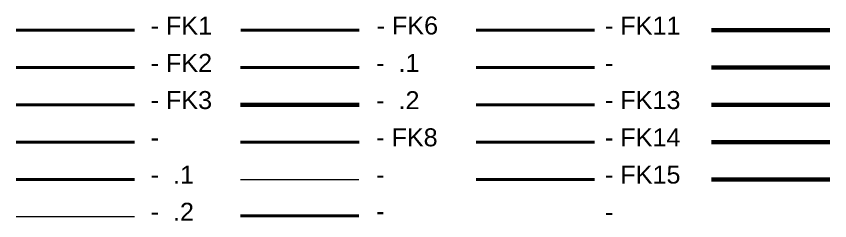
# Model space of a CAD drawing. Header units: millimetres. Extents: x -3817 to 677485, y -22715 to 103890.
# Drawn here: x 3680.1 to 4132, y -22710.6 to -22596.8 of the extents above; entities that cross this region are included whole.
import ezdxf

# ---------------------------------------------------------------- set-up
doc = ezdxf.new("R2010")
doc.units = ezdxf.units.MM
doc.layers.add('PDF _Геометрия', color=7, linetype='Continuous', true_color=0x1d1d1d)
doc.layers.add('PDF _Текст', color=7, linetype='Continuous')
doc.styles.add('PDF GOST-Common', font='arial.ttf')

msp = doc.modelspace()

# ---------------------------------------------------------------- linework, layer by layer
at = {"layer": 'PDF _Геометрия', "color": 231, "lineweight": 40, "true_color": 0xff80c0}
msp.add_lwpolyline([(3680.1, -22604.65), (3745.83, -22604.65)], dxfattribs=at)
at = {"layer": 'PDF _Геометрия', "color": 9, "lineweight": 40, "true_color": 0xd6bca3}
msp.add_lwpolyline([(3804.93, -22604.65), (3870.66, -22604.65)], dxfattribs=at)
at = {"layer": 'PDF _Геометрия', "color": 31, "lineweight": 40, "true_color": 0xe8ca86}
msp.add_lwpolyline([(3935.61, -22604.65), (4001.34, -22604.65)], dxfattribs=at)
at = {"layer": 'PDF _Геометрия', "color": 2, "lineweight": 60}
msp.add_lwpolyline([(4066.29, -22604.65), (4132.02, -22604.65)], dxfattribs=at)
at = {"layer": 'PDF _Геометрия', "color": 83, "lineweight": 40, "true_color": 0x85be7e}
msp.add_lwpolyline([(3680.1, -22625.39), (3745.83, -22625.39)], dxfattribs=at)
at = {"layer": 'PDF _Геометрия', "color": 11, "lineweight": 40, "true_color": 0xff8f59}
msp.add_lwpolyline([(3804.66, -22625.39), (3870.66, -22625.39)], dxfattribs=at)
at = {"layer": 'PDF _Геометрия', "color": 254, "lineweight": 40, "true_color": 0xc2dce7}
msp.add_lwpolyline([(3935.61, -22625.39), (4001.34, -22625.39)], dxfattribs=at)
at = {"layer": 'PDF _Геометрия', "color": 192, "lineweight": 60, "true_color": 0x6500ca}
msp.add_lwpolyline([(4066.29, -22625.39), (4132.02, -22625.39)], dxfattribs=at)
at = {"layer": 'PDF _Геометрия', "color": 41, "lineweight": 40, "true_color": 0xede76b}
msp.add_lwpolyline([(3680.1, -22646.13), (3745.83, -22646.13)], dxfattribs=at)
at = {"layer": 'PDF _Геометрия', "color": 230, "lineweight": 60, "true_color": 0xff0080}
msp.add_lwpolyline([(3804.66, -22646.13), (3870.66, -22646.13)], dxfattribs=at)
at = {"layer": 'PDF _Геометрия', "color": 5, "lineweight": 40}
msp.add_lwpolyline([(3935.61, -22646.13), (4001.34, -22646.13)], dxfattribs=at)
at = {"layer": 'PDF _Геометрия', "color": 171, "lineweight": 60, "true_color": 0x8080ff}
msp.add_lwpolyline([(4066.29, -22646.13), (4132.02, -22646.13)], dxfattribs=at)
at = {"layer": 'PDF _Геометрия', "color": 91, "lineweight": 40, "true_color": 0x50fe6a}
msp.add_lwpolyline([(3680.1, -22666.87), (3745.83, -22666.87)], dxfattribs=at)
at = {"layer": 'PDF _Геометрия', "color": 137, "lineweight": 40, "true_color": 0x408080}
msp.add_lwpolyline([(3804.66, -22666.87), (3870.66, -22666.87)], dxfattribs=at)
at = {"layer": 'PDF _Геометрия', "color": 7, "lineweight": 40, "true_color": 0xffd2ff}
msp.add_lwpolyline([(3935.61, -22666.87), (4001.34, -22666.87)], dxfattribs=at)
at = {"layer": 'PDF _Геометрия', "color": 120, "lineweight": 60, "true_color": 0x00ffb9}
msp.add_lwpolyline([(4066.29, -22666.87), (4132.02, -22666.87)], dxfattribs=at)
at = {"layer": 'PDF _Геометрия', "color": 171, "lineweight": 40, "true_color": 0x7171ff}
msp.add_lwpolyline([(3680.1, -22687.61), (3745.83, -22687.61)], dxfattribs=at)
at = {"layer": 'PDF _Геометрия', "color": 96, "lineweight": 20, "true_color": 0x008000}
msp.add_lwpolyline([(3804.66, -22687.61), (3870.4, -22687.61)], dxfattribs=at)
at = {"layer": 'PDF _Геометрия', "color": 33, "lineweight": 40, "true_color": 0xc89191}
msp.add_lwpolyline([(3935.61, -22687.61), (4001.34, -22687.61)], dxfattribs=at)
at = {"layer": 'PDF _Геометрия', "color": 8, "lineweight": 60, "true_color": 0x808080}
msp.add_lwpolyline([(4066.29, -22687.61), (4132.02, -22687.61)], dxfattribs=at)
at = {"layer": 'PDF _Геометрия', "color": 32, "lineweight": 20, "true_color": 0xd56a00}
msp.add_lwpolyline([(3680.1, -22708.23), (3745.83, -22708.23)], dxfattribs=at)
at = {"layer": 'PDF _Геометрия', "color": 254, "lineweight": 40, "true_color": 0xbdf0ee}
msp.add_lwpolyline([(3804.66, -22707.86), (3870.4, -22707.86)], dxfattribs=at)

# ---------------------------------------------------------------- texts
at = {"layer": 'PDF _Текст', "char_height": 10, "attachment_point": 4, "style": 'PDF GOST-Common'}
for s, insert in [('- FK1', (3754.75, -22602.05)), ('- FK6', (3880.31, -22602.05)), ('- FK11', (4007.19, -22602.05)), ('- FK2', (3754.75, -22622.79)), ('-  .1', (3880.04, -22622.79)), ('-  ', (4007.19, -22622.79)), ('- FK3', (3754.75, -22643.53)), ('-  .2', (3880.04, -22643.53)), ('- FK13', (4007.19, -22643.53)), ('- FK8', (3880.04, -22664.27)), ('- FK14', (4007.19, -22664.27)), ('-  ', (3754.75, -22664.27)), ('-  .1', (3754.75, -22685.01)), ('- FK15', (4007.19, -22685.01)), ('- ', (3880.04, -22685.01)), ('-  .2', (3754.75, -22705.62)), ('-  ', (3880.04, -22705.26)), ('-  ', (4007.19, -22705.75))]:
    msp.add_mtext(s, dxfattribs=dict(at, insert=insert))

doc.saveas('drawing.dxf')
